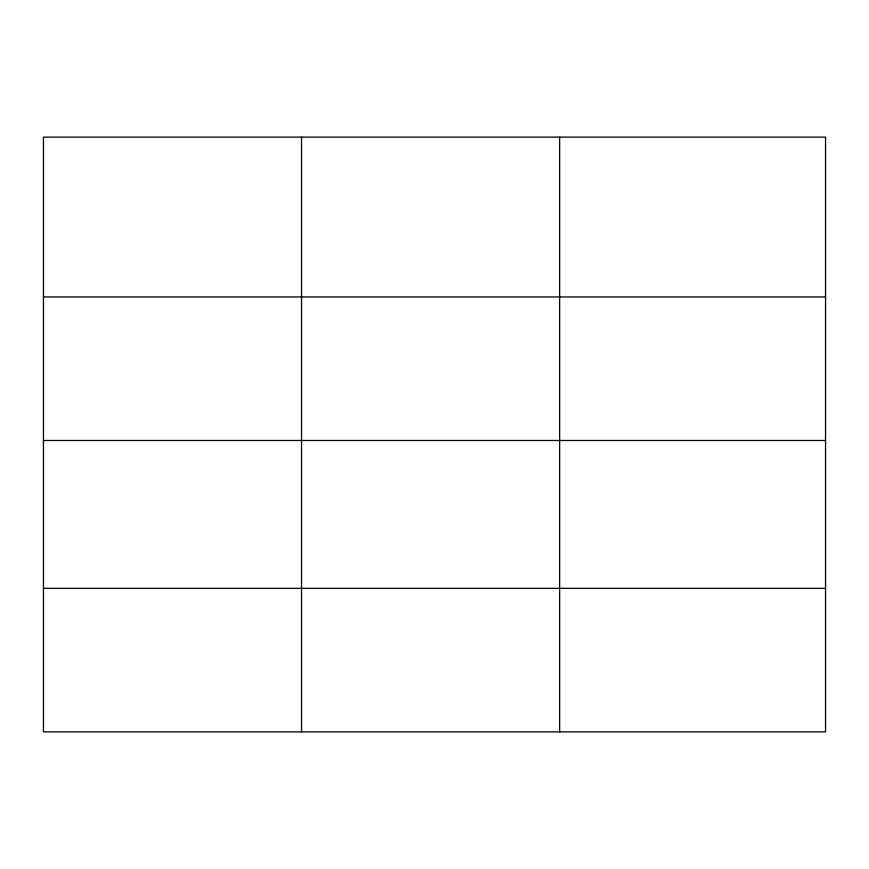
<?xml version="1.0" encoding="UTF-8"?>
<svg xmlns="http://www.w3.org/2000/svg" width="869" height="869" viewBox="0 0 869 869"><rect width="100%" height="100%" fill="white"/><g stroke="black" fill="none" stroke-linecap="round" stroke-linejoin="round"><path stroke-width="1.3" d="M825.55 440.474L825.55 137.128L43.45 137.128L43.45 731.872L825.55 731.872L825.55 440.474L43.45 440.474M43.45 296.948L825.55 296.948M43.45 588.356L825.55 588.356M559.636 137.128L559.636 731.872M301.543 137.128L301.543 731.872"/></g></svg>
